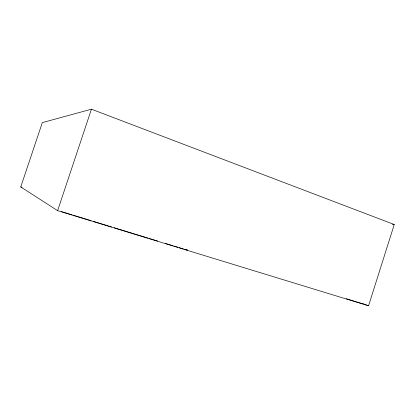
<?xml version="1.0" encoding="UTF-8"?>
<svg xmlns="http://www.w3.org/2000/svg" width="415" height="415" viewBox="0 0 415 415"><rect width="100%" height="100%" fill="white"/><g stroke="black" fill="none" stroke-linecap="round" stroke-linejoin="round"><path stroke-width="0.62" d="M368.551 305.803L394.25 224.531L91.44 109.197L42.325 122.612L20.75 186.937L57.633 210.659L368.551 305.803L362.518 303.458M57.633 210.659L91.44 109.197M392.341 224.188L394.25 224.531M61.301 211.541L72.184 214.871M73.414 215.245L91.217 220.697M93.676 221.449L107.796 225.776M108.341 225.942L111.609 226.943M114.084 227.7L148.108 238.117M149.348 238.495L155.532 240.389M156.149 240.581L157.684 241.048M165.294 243.377L172.547 245.597M173.755 245.971L177.988 247.262M179.197 247.636L183.425 248.927M184.634 249.301L187.658 250.224L186.216 249.576M362.767 303.837L346.276 298.686M20.75 186.937L21.985 187.326M360.962 303.085L362.772 303.79"/></g></svg>
